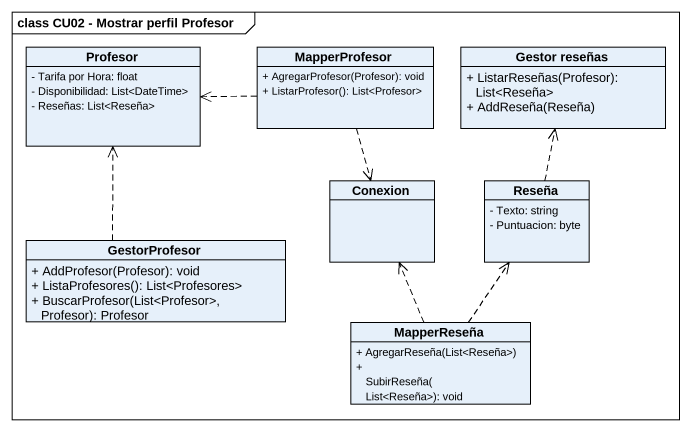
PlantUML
@startuml
mainframe class CU02 - Mostrar perfil Profesor
hide circle
hide empty members
skinparam classAttributeIconSize 0
class Profesor {
  - Tarifa por Hora: float
  - Disponibilidad: List<DateTime>
  - Reseñas: List<Reseña>
}
class MapperProfesor {
  + AgregarProfesor(Profesor): void
  + ListarProfesor(): List<Profesor>
}
class "Gestor reseñas" as Gestor_reseñas {
  + ListarReseñas(Profesor): List<Reseña>
  + AddReseña(Reseña)
}
class Conexion
class Reseña {
  - Texto: string
  - Puntuacion: byte
}
class GestorProfesor {
  + AddProfesor(Profesor): void
  + ListaProfesores(): List<Profesores>
  + BuscarProfesor(List<Profesor>, Profesor): Profesor
}
class MapperReseña {
  + AgregarReseña(List<Reseña>)
  + SubirReseña(List<Reseña>): void
}
MapperProfesor .left.> Profesor
MapperProfesor ..> Conexion
Reseña .up.> Gestor_reseñas
GestorProfesor .up.> Profesor
MapperReseña .up.> Conexion
MapperReseña .up.> Reseña
@enduml
